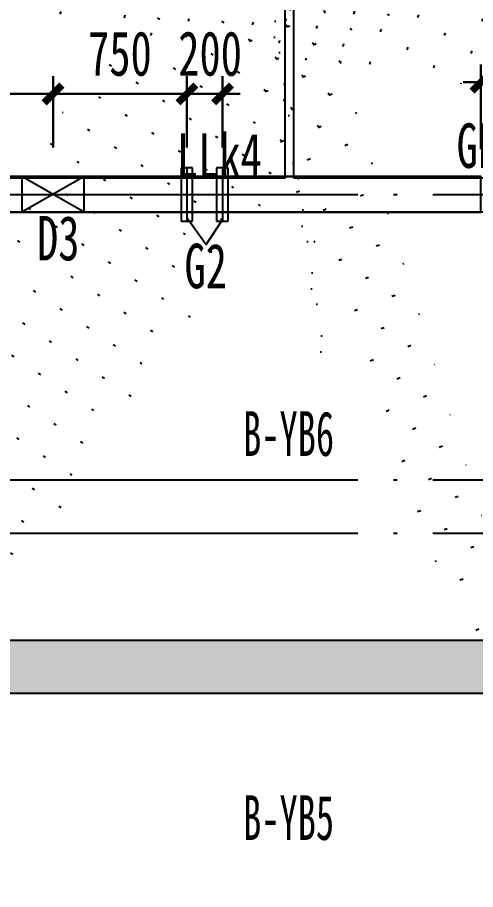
# Model space of a CAD drawing. Extents: x -3200781797 to -8106663, y 494714 to 1244925.
# Drawn here: x -8166350 to -8163781, y 770871 to 775762 of the extents above; entities that cross this region are included whole.
import ezdxf
from ezdxf.enums import TextEntityAlignment as Align
from ezdxf.xclip import XClip

# ---------------------------------------------------------------- set-up
doc = ezdxf.new("R2010")
doc.units = 0
doc.header["$LTSCALE"] = 1000
doc.header["$MEASUREMENT"] = 0
doc.header["$XCLIPFRAME"] = 0
for name, pattern in [('125-墙体$0$CENTER2', [1.125, 0.75, -0.125, 0.125, -0.125]), ('3#-轴线$0$DOTE', [2.4200000000000004, 2, -0.2, 0.02, -0.2]), ('3#4#5#$0$DASH', [0.35, 0.25, -0.1]), ('DASH', [0.35, 0.25, -0.1])]:
    doc.linetypes.add(name, pattern=pattern)
doc.layers.get('Defpoints').update_dxf_attribs({"color": 30, "linetype": 'DASH'})
for name, color, linetype in [('125-墙体$0$DUCT-排烟中心线', 5, '125-墙体$0$CENTER2'), ('125-墙体$0$DUCT-排烟管', 2, 'Continuous'), ('125-墙体$0$S-WALL-BEAM', 120, 'Continuous'), ('125-墙体$0$暖-首层和标准层暖通套管_TZ$0$H-暖洞-穿梁', 3, 'Continuous'), ('3#-轴线$0$A-ANNO-DOTE', 10, '3#-轴线$0$DOTE'), ('3#4#5#$0$PC-SLAB', 6, '3#4#5#$0$DASH'), ('3#4#5#$0$S-ANNO-TEXT', 7, 'Continuous'), ('3#4#5#$0$S-PC-SLAB', 6, 'Continuous'), ('3#4#5#$0$S-WALL-HATC', 253, 'Continuous'), ('DIM', 3, 'Continuous'), ('S-PC-FQ-WYQ', 4, 'Continuous'), ('S-WALL-BEAM-TEXT', 2, 'Continuous'), ('S-WALL-COLU-TEXT', 2, 'Continuous')]:
    doc.layers.add(name, color=color, linetype=linetype)
doc.layers.add('设备条件', color=5, linetype='Continuous', lineweight=30)
doc.styles.add('3#4#5#$0$外部参照 1$0$宋体', font='', dxfattribs={"width": 0.8})
doc.styles.add('TSSD_Dimension', font='', dxfattribs={"width": 0.7})
doc.styles.add('楷体GB312', font='', dxfattribs={"width": 0.8})
doc.styles.get('3#4#5#$0$外部参照 1$0$宋体').set_extended_font_data('SimSun')
doc.styles.get('TSSD_Dimension').set_extended_font_data('KaiTi_GB2312')
doc.styles.get('楷体GB312').set_extended_font_data('楷体_GB2312')
doc.dimstyles.new('TSSD_100_100', dxfattribs={"dimtxt": 250, "dimasz": 100, "dimexe": 100, "dimexo": 250, "dimgap": 100, "dimtad": 1, "dimdec": 0, "dimzin": 0, "dimdsep": 46, "dimtxsty": 'TSSD_Dimension', "dimblk": 'ARCHTICK', "dimcen": 0, "dimdle": 100, "dimclrt": 7, "dimadec": 0, "dimazin": 0, "dimtfac": 1, "dimtdec": 0, "dimtix": 1, "dimtmove": 2, "dimatfit": 3, "dimfxl": 1, "dimtolj": 1, "dimtzin": 0, "dimarcsym": 0})
doc.dimstyles.new('TSSD_100_100$0', dxfattribs={"dimtxt": 250, "dimasz": 100, "dimexe": 100, "dimexo": 0, "dimgap": 100, "dimtad": 1, "dimdec": 0, "dimzin": 0, "dimdsep": 46, "dimtxsty": 'TSSD_Dimension', "dimblk1": 'ARCHTICK', "dimblk2": 'ARCHTICK', "dimsah": 1, "dimcen": 0, "dimclrt": 7, "dimadec": 0, "dimazin": 0, "dimtfac": 1, "dimtdec": 0, "dimtix": 1, "dimtmove": 2, "dimatfit": 3, "dimldrblk": 'ARCHTICK', "dimfxl": 300, "dimfxlon": 1, "dimtvp": 0.7, "dimtolj": 1, "dimtzin": 0, "dimarcsym": 0})

# ---------------------------------------------------------------- blocks, each defined once
blk = doc.blocks.new('ll-2f')
at = {"layer": 'S-WALL-BEAM-TEXT', "style": '楷体GB312', "width": 0.7}
blk.add_text('LLk4', height=250, dxfattribs=at).set_placement((-8409729.209515294, 774862.6797624903))
blk = doc.blocks.new('an-4')
at = {"layer": 'S-WALL-COLU-TEXT', "style": '楷体GB312', "width": 0.7}
blk.add_text('GBZ2c', height=250, dxfattribs=at).set_placement((-8466441.223478977, 768246.3792322951))
blk = doc.blocks.new('_ArchTick')
at = {"color": 0, "linetype": 'ByBlock', "const_width": 0.4}
blk.add_lwpolyline([(-0.5, -0.5), (0.5, 0.5)], dxfattribs=at)
blk = doc.blocks.new('*D1254')
at = {"layer": 'Defpoints', "color": 0, "transparency": 16777216}
for p in [(-8389547.14636924, 697476.3267007617), (-8389747.146219222, 696912.7402309685), (-8389547.14636924, 696912.7402309685)]:
    blk.add_point(p, dxfattribs=at)
at = {"layer": 'DIM', "color": 0, "lineweight": -2, "transparency": 16777216}
for p, q in [((-8389747.146219222, 697176.3267007617), (-8389747.146219222, 697576.3267007617)), ((-8389547.14636924, 697176.3267007617), (-8389547.14636924, 697576.3267007617)), ((-8389747.146219222, 697476.3267007617), (-8389847.146219222, 697476.3267007617)), ((-8389747.146219222, 697476.3267007617), (-8389547.14636924, 697476.3267007617)), ((-8389547.14636924, 697476.3267007617), (-8389447.14636924, 697476.3267007617))]:
    blk.add_line(p, q, dxfattribs=at)
at = {"layer": 'DIM', "color": 0, "lineweight": -2, "transparency": 16777216, "xscale": 100, "yscale": 100, "zscale": 100}
blk.add_blockref('_ArchTick', (-8389747.146219222, 697476.3267007617), dxfattribs=at)
at = {"layer": 'DIM', "color": 0, "lineweight": -2, "transparency": 16777216, "xscale": 100, "yscale": 100, "zscale": 100, "rotation": 180}
blk.add_blockref('_ArchTick', (-8389547.14636924, 697476.3267007617), dxfattribs=at)
at = {"layer": 'DIM', "color": 7, "transparency": 16777216, "insert": (-8389616.541210499, 697701.3267007617), "char_height": 250, "attachment_point": 5, "style": 'TSSD_Dimension'}
blk.add_mtext('\\A1;200', dxfattribs=at)
blk = doc.blocks.new('*D1255')
at = {"layer": 'Defpoints', "color": 0, "transparency": 16777216}
for p in [(-8390497.365311045, 697476.3267007617), (-8391597.146519257, 696912.740579597), (-8390497.365311045, 696912.7402309686)]:
    blk.add_point(p, dxfattribs=at)
at = {"layer": 'DIM', "color": 0, "lineweight": -2, "transparency": 16777216}
for p, q in [((-8391597.146519257, 697176.3267007617), (-8391597.146519257, 697576.3267007617)), ((-8390497.365311045, 697176.3267007617), (-8390497.365311045, 697576.3267007617)), ((-8391597.146519257, 697476.3267007617), (-8390497.365311045, 697476.3267007617))]:
    blk.add_line(p, q, dxfattribs=at)
at = {"layer": 'DIM', "color": 0, "lineweight": -2, "transparency": 16777216, "xscale": 100, "yscale": 100, "zscale": 100, "rotation": 180}
blk.add_blockref('_ArchTick', (-8391597.146519257, 697476.3267007617), dxfattribs=at)
at = {"layer": 'DIM', "color": 0, "lineweight": -2, "transparency": 16777216, "xscale": 100, "yscale": 100, "zscale": 100}
blk.add_blockref('_ArchTick', (-8390497.365311045, 697476.3267007617), dxfattribs=at)
at = {"layer": 'DIM', "color": 7, "transparency": 16777216, "insert": (-8391047.25591515, 697701.3267007617), "char_height": 250, "attachment_point": 5, "style": 'TSSD_Dimension'}
blk.add_mtext('\\A1;1100', dxfattribs=at)
blk = doc.blocks.new('*D1260')
at = {"layer": 'Defpoints', "color": 0, "transparency": 16777216}
for p in [(-8389747.146219222, 697476.3267007617), (-8390497.365311045, 696912.7402309686), (-8389747.146219222, 696912.7402309685)]:
    blk.add_point(p, dxfattribs=at)
at = {"layer": 'DIM', "color": 0, "lineweight": -2, "transparency": 16777216}
for p, q in [((-8390497.365311045, 697176.3267007617), (-8390497.365311045, 697576.3267007617)), ((-8389747.146219222, 697176.3267007617), (-8389747.146219222, 697576.3267007617)), ((-8390497.365311045, 697476.3267007617), (-8389747.146219222, 697476.3267007617))]:
    blk.add_line(p, q, dxfattribs=at)
at = {"layer": 'DIM', "color": 0, "lineweight": -2, "transparency": 16777216, "xscale": 100, "yscale": 100, "zscale": 100, "rotation": 180}
blk.add_blockref('_ArchTick', (-8390497.365311045, 697476.3267007617), dxfattribs=at)
at = {"layer": 'DIM', "color": 0, "lineweight": -2, "transparency": 16777216, "xscale": 100, "yscale": 100, "zscale": 100}
blk.add_blockref('_ArchTick', (-8389747.146219222, 697476.3267007617), dxfattribs=at)
at = {"layer": 'DIM', "color": 7, "transparency": 16777216, "insert": (-8390122.255765133, 697701.3267007617), "char_height": 250, "attachment_point": 5, "style": 'TSSD_Dimension'}
blk.add_mtext('\\A1;750', dxfattribs=at)
blk = doc.blocks.new('*D1539')
at = {"layer": 'Defpoints', "color": 0, "transparency": 16777216}
for p in [(-8406273.689368632, 775395.3119987948), (-8408023.590938032, 774769.5154414256), (-8406273.689368632, 774769.5156374373)]:
    blk.add_point(p, dxfattribs=at)
at = {"layer": 'DIM', "color": 0, "lineweight": -2, "transparency": 16777216}
for p, q in [((-8408023.590938032, 775019.5154414256), (-8408023.590938032, 775495.3119987948)), ((-8406273.689368632, 775019.5156374373), (-8406273.689368632, 775495.3119987948)), ((-8408123.590938032, 775395.3119987948), (-8406173.689368632, 775395.3119987948))]:
    blk.add_line(p, q, dxfattribs=at)
at = {"layer": 'DIM', "color": 0, "lineweight": -2, "transparency": 16777216, "xscale": 100, "yscale": 100, "zscale": 100, "rotation": 180}
blk.add_blockref('_ArchTick', (-8408023.590938032, 775395.3119987948), dxfattribs=at)
at = {"layer": 'DIM', "color": 0, "lineweight": -2, "transparency": 16777216, "xscale": 100, "yscale": 100, "zscale": 100}
blk.add_blockref('_ArchTick', (-8406273.689368632, 775395.3119987948), dxfattribs=at)
at = {"layer": 'DIM', "color": 7, "transparency": 16777216, "insert": (-8407148.640153332, 775620.3119987948), "char_height": 250, "attachment_point": 5, "style": 'TSSD_Dimension'}
blk.add_mtext('\\A1;1750', dxfattribs=at)
blk = doc.blocks.new('3#4#5#$0$ban111')
at = {"layer": '3#4#5#$0$S-WALL-HATC', "ltscale": 100}
h = blk.add_hatch(dxfattribs=at)
h.set_pattern_fill('AR-CONC', color=256, scale=25, angle=-360.0000000000001, style=0)
h.set_pattern_definition([(49.99999999999994, (-2021081921.688322, 37341211722.80318), (179.3150456501884, -15.68803374564894), [18.75, -206.25]), (355, (-2021081921.688322, 37341211722.80318), (-34.68783340324983, 188.048033425003), [15, -165]), (100.4513999999999, (-2021081906.745402, 37341211721.49584), (144.6273454285055, 172.3598855152383), [15.93504749999993, -175.2855279999988]), (46.18419999999992, (-2021081921.688322, 37341211772.80318), (266.8102621564111, -41.37975358225476), [28.125, -309.3749999999999]), (96.63559999999993, (-2021081899.454136, 37341211769.35485), (233.6656763871761, 243.5294677251102), [23.90257199999984, -262.9282499999974]), (351.1841999999999, (-2021081921.688322, 37341211772.80318), (233.665486283407, 243.5296502313309), [22.49999999999984, -247.4999999999987]), (20.99999999999995, (-2021081896.688322, 37341211760.30318), (149.2267630296153, -100.6547226663348), [18.75, -206.25]), (326, (-2021081896.688322, 37341211760.30318), (60.8288329803956, 181.2875112617132), [15, -165]), (71.45139999999999, (-2021081884.252764, 37341211751.91528), (210.0556571453726, 80.63262417748791), [15.9350475, -175.285528]), (37.49999999999994, (-2021081921.688322, 37341211722.80318), (3.039963829322741, 83.22346345782788), [0, -162.9999999999988, 0, -167.4999999999988, 0, -165.6249999999988]), (7.499999999999932, (-2021081921.688322, 37341211722.80318), (65.76738436053724, 98.60292797059), [0, -95.5, 0, -159.25, 0, -63.125]), (327.4999999999999, (-2021081977.438322, 37341211722.80318), (133.4556090431022, -5.638717933595058), [0, -62.49999999999999, 0, -195, 0, -258.7499999999999]), (317.4999999999999, (-2021082002.438322, 37341211722.80318), (145.7965423355966, 25.0262455830793), [0, -81.25, 0, -129.5, 0, -183.75])])
h.paths.add_polyline_path([(-225982.0008890695, 409975.0001695258), (-225932.0008433646, 409975.0001634318), (-225932.0009347743, 412975.0000455689), (-225982.0009804791, 412975.0000516628)])
h = blk.add_hatch(dxfattribs=at)
h.set_pattern_fill('AR-CONC', color=256, scale=25, angle=-270.0000000000001, style=0)
h.set_pattern_definition([(139.9999999999999, (-37341047970.11734, -2020434559.27922), (15.6880337456489, 179.3150456501884), [18.75, -206.25]), (84.99999999999994, (-37341047970.11734, -2020434559.27922), (-188.048033425003, -34.68783340324987), [15, -165]), (190.4513999999999, (-37341047968.81001, -2020434544.3363), (-172.3598855152383, 144.6273454285055), [15.93504749999986, -175.2855279999978]), (136.1841999999999, (-37341048020.11734, -2020434559.27922), (41.37975358225471, 266.8102621564111), [28.125, -309.375]), (186.6356, (-37341048016.66901, -2020434537.045033), (-243.5294677251103, 233.665676387176), [23.902572, -262.92825]), (81.18419999999995, (-37341048020.11734, -2020434559.27922), (-243.529650231331, 233.665486283407), [22.5, -247.5]), (111, (-37341048007.61734, -2020434534.27922), (100.6547226663348, 149.2267630296154), [18.75, -206.25]), (55.99999999999998, (-37341048007.61734, -2020434534.27922), (-181.2875112617132, 60.82883298039556), [15, -165]), (161.4514, (-37341047999.22944, -2020434521.843661), (-80.63262417748795, 210.0556571453725), [15.9350475, -175.285528]), (127.5, (-37341047970.11734, -2020434559.27922), (-83.22346345782788, 3.039963829322726), [0, -162.9999999999978, 0, -167.4999999999978, 0, -165.6249999999978]), (97.49999999999993, (-37341047970.11734, -2020434559.27922), (-98.60292797059002, 65.76738436053722), [0, -95.5, 0, -159.25, 0, -63.125]), (57.49999999999993, (-37341047970.11734, -2020434615.02922), (5.638717933595033, 133.4556090431022), [0, -62.5, 0, -195, 0, -258.75]), (47.49999999999995, (-37341047970.11734, -2020434640.02922), (-25.02624558307933, 145.7965423355966), [0, -81.25, 0, -129.5, 0, -183.75])])
h.paths.add_polyline_path([(-228282.0000004165, 407074.9996759502), (-228282.0000004165, 407374.9996759502), (-222682.0001376258, 407374.9996759502), (-222682.0001376258, 407074.9996759502)])
at = {"layer": '3#4#5#$0$S-PC-SLAB'}
for points in [[(-228982.0009347743, 409965.0000553694), (-228982.0009347743, 412985.0000553694), (-225982.0009347743, 412985.0000553694), (-225982.0009347743, 409965.0000553694)], [(-225932.0008750532, 409965.0001437321), (-225932.0008750532, 412985.0001437321), (-223232.0008750532, 412985.0001437321), (-223232.0008750532, 409965.0001437321)], [(-228292.0000004165, 407374.9996759502), (-222672.0000004176, 407374.9996759502), (-222672.0000004176, 409774.9996759502), (-228292.0000004165, 409774.9996759502)]]:
    blk.add_lwpolyline(points, close=True, dxfattribs=at)
blk.add_lwpolyline([(-228292.0000004165, 407074.9996759502), (-228292.0000004165, 404774.999505111), (-221472.0000000006, 404774.999505111), (-221472.0000000006, 405874.999505111), (-222672.0009932823, 405874.9613272593), (-222672.0000004176, 407074.9996759502), (-228292.0000004165, 407074.9996759502)], dxfattribs=at)
at = {"layer": '3#4#5#$0$S-WALL-HATC', "ltscale": 100}
for points in [[(-225982.0008890695, 409975.0001695258), (-225932.0008433646, 409975.0001634318), (-225932.0009347743, 412975.0000455689), (-225982.0009804791, 412975.0000516628)], [(-228282.0000004165, 407074.9996759502), (-228282.0000004165, 407374.9996759502), (-222682.0001376258, 407374.9996759502), (-222682.0001376258, 407074.9996759502)]]:
    blk.add_lwpolyline(points, close=True, dxfattribs=at)
blk = doc.blocks.new('3#4#5#$0$5#')
at = {"layer": '3#4#5#$0$S-ANNO-TEXT'}
blk.add_blockref('3#4#5#$0$ban111', (378828.8026710108, -247399.8572734847), dxfattribs=at)
at = {"layer": '3#4#5#$0$PC-SLAB', "linetype": 'ByBlock', "style": '3#4#5#$0$外部参照 1$0$宋体', "width": 0.6}
for s, p in [('B-YB6', (152867.8167126045, 161131.3776218746)), ('B-YB5', (152867.8167130216, 158977.4764753655))]:
    blk.add_text(s, height=250, dxfattribs=at).set_placement(p, align=Align.MIDDLE)
blk = doc.blocks.new('125-墙体$0$she')
at = {"layer": '125-墙体$0$DUCT-排烟中心线'}
for p, q in [((5300.000300035208, -3050.689154202279), (5300.000300035223, -3349.31108146171)), ((5500.000150017608, -3050.689384998579), (5500.000150017622, -3349.311312258011))]:
    blk.add_line(p, q, dxfattribs=at)
at = {"layer": '125-墙体$0$DUCT-排烟管'}
for p, q in [((5267.500300035208, -3050.689154202279), (5267.500300035223, -3349.31108146171)), ((5332.500300035208, -3050.689154202279), (5267.500300035208, -3050.689154202279)), ((5332.500300035223, -3349.31108146171), (5332.500300035208, -3050.689154202279)), ((5467.500150017608, -3050.689384998579), (5467.500150017622, -3349.311312258011)), ((5532.500150017608, -3050.689384998579), (5467.500150017608, -3050.689384998579)), ((5532.500150017622, -3349.311312258011), (5532.500150017608, -3050.689384998579)), ((5267.500300035223, -3349.31108146171), (5332.500300035223, -3349.31108146171)), ((5467.500150017622, -3349.311312258011), (5532.500150017622, -3349.311312258011))]:
    blk.add_line(p, q, dxfattribs=at)
at = {"layer": '125-墙体$0$暖-首层和标准层暖通套管_TZ$0$H-暖洞-穿梁', "color": 6}
for p, q in [((4723.780598112178, -3100.0003486645), (4373.780598112178, -3300.00034859209)), ((4723.780598112178, -3300.00034859209), (4373.780598112178, -3100.0003486645))]:
    blk.add_line(p, q, dxfattribs=at)
blk.add_lwpolyline([(4723.780598112178, -3100.0003486645), (4373.780598112178, -3100.0003486645), (4373.780598112178, -3300.00034859209), (4723.780598112178, -3300.00034859209)], close=True, dxfattribs=at)
blk = doc.blocks.new('125-墙体')
at = {"layer": '125-墙体$0$S-WALL-BEAM'}
blk.add_lwpolyline([(2250, -3099.999803988292), (2250, -3300.000196011708), (6950, -3300.000196011708), (6950, -3099.999803988292)], close=True, dxfattribs=at)
blk.add_blockref('125-墙体$0$she', (0, 0))
blk = doc.blocks.new('3#-轴线')
at = {"layer": '3#-轴线$0$A-ANNO-DOTE'}
for points in [[(-3000, -3200), (44800, -3200)], [(-3000, -4800), (44800, -4800)], [(-3000, -5100), (44800, -5100)]]:
    blk.add_lwpolyline(points, dxfattribs=at)
blk = doc.blocks.new('g-4')
at = {"layer": 'S-PC-FQ-WYQ'}
blk.add_lwpolyline([(-8389747.146219224, 696783.3446788978), (-8389638.503917925, 696631.7438917349), (-8389547.14636924, 696770.5918037287)], dxfattribs=at)
at = {"layer": 'DIM', "color": 7, "char_height": 250, "attachment_point": 5, "style": 'TSSD_Dimension'}
for s, insert in [('\\A1;D3', (-8390468.386764262, 696665.600322603)), ('\\A1;G2', (-8389641.246854525, 696509.5196106178))]:
    blk.add_mtext(s, dxfattribs=dict(at, insert=insert))
at = {"layer": 'DIM'}
for base, p1, p2, picture, middle in [((-8390497.365311045, 697476.3267007617), (-8391597.146519257, 696912.740579597), (-8390497.365311045, 696912.7402309686), '*D1255', (-8391047.25591515, 697701.3267007617)), ((-8389747.146219222, 697476.3267007617), (-8390497.365311045, 696912.7402309686), (-8389747.146219222, 696912.7402309685), '*D1260', (-8390122.255765133, 697701.3267007617))]:
    dim = blk.add_linear_dim(base=base, p1=p1, p2=p2, dimstyle='TSSD_100_100$0', dxfattribs=at)
    dim.commit()
    dim.dimension.update_dxf_attribs({"geometry": picture, "text_midpoint": middle})
dim = blk.add_linear_dim(base=(-8389547.14636924, 697476.3267007617), p1=(-8389747.146219222, 696912.7402309685), p2=(-8389547.14636924, 696912.7402309685), dimstyle='TSSD_100_100$0', dxfattribs=at)
dim.commit()
dim.dimension.update_dxf_attribs({"geometry": '*D1254', "text_midpoint": (-8389616.541210499, 697701.3267007617), "dimtype": 128})
blk = doc.blocks.new('bim-f2-4')
at = {"layer": 'DIM'}
dim = blk.add_linear_dim(base=(-8406273.689368632, 775395.3119987948), p1=(-8408023.590938032, 774769.5154414256), p2=(-8406273.689368632, 774769.5156374373), dimstyle='TSSD_100_100', dxfattribs=at)
dim.commit()
dim.dimension.update_dxf_attribs({"geometry": '*D1539', "text_midpoint": (-8407148.640153332, 775620.3119987948)})

msp = doc.modelspace()

# ---------------------------------------------------------------- block references
for name in ['3#-轴线', '125-墙体']:
    msp.add_blockref(name, (-8170700.435511587, 777969.5156374373))
at = {"layer": '3#4#5#$0$S-PC-SLAB'}
msp.add_blockref('3#4#5#$0$5#', (-8317697.236654709, 612294.6588975796), dxfattribs=at)
at = {"layer": 'S-PC-FQ-WYQ'}
ref = msp.add_blockref('ll-2f', (244273.1554264436, 0), dxfattribs=at)
XClip(ref).set_block_clipping_path([(-8415933.887293844, 765376.3514517639), (-8394073.590937981, 780637.580320687)])
ref = msp.add_blockref('an-4', (302554.2212335039, 6671.730341108283), dxfattribs=at)
XClip(ref).set_block_clipping_path([(-8474406.564021591, 759411.6824837117), (-8451908.40215707, 772237.1964943474)])
at = {"layer": '设备条件'}
ref = msp.add_blockref('g-4', (224346.7110076696, 77856.7750578404), dxfattribs=at)
XClip(ref).set_block_clipping_path([(-8397143.260394035, 687543.5894637303), (-8373927.20270833, 702549.2378656254)])
ref = msp.add_blockref('bim-f2-4', (244273.1554264436, 3.273525450727902), dxfattribs=at)
XClip(ref).set_block_clipping_path([(-8416487.877107354, 764893.4664452482), (-8391229.91629568, 780121.0131335069)])

doc.saveas('drawing.dxf')
